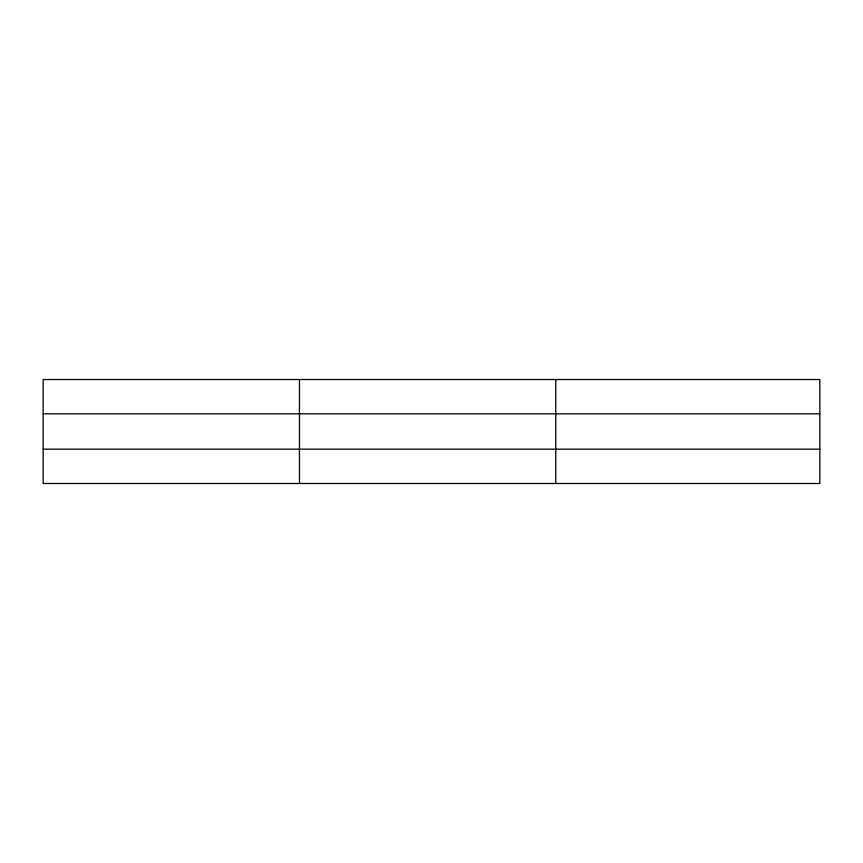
<?xml version="1.0" encoding="UTF-8"?>
<svg xmlns="http://www.w3.org/2000/svg" width="863" height="863" viewBox="0 0 863 863"><rect width="100%" height="100%" fill="white"/><g stroke="black" fill="none" stroke-linecap="round" stroke-linejoin="round"><path stroke-width="1.29" d="M299.461 483.485L299.461 379.515M555.772 483.485L555.772 379.515M819.85 413.83L819.85 379.515L43.15 379.515L43.15 483.485L819.85 483.485L819.85 413.83L43.15 413.83M43.15 449.17L819.85 449.17"/></g></svg>
